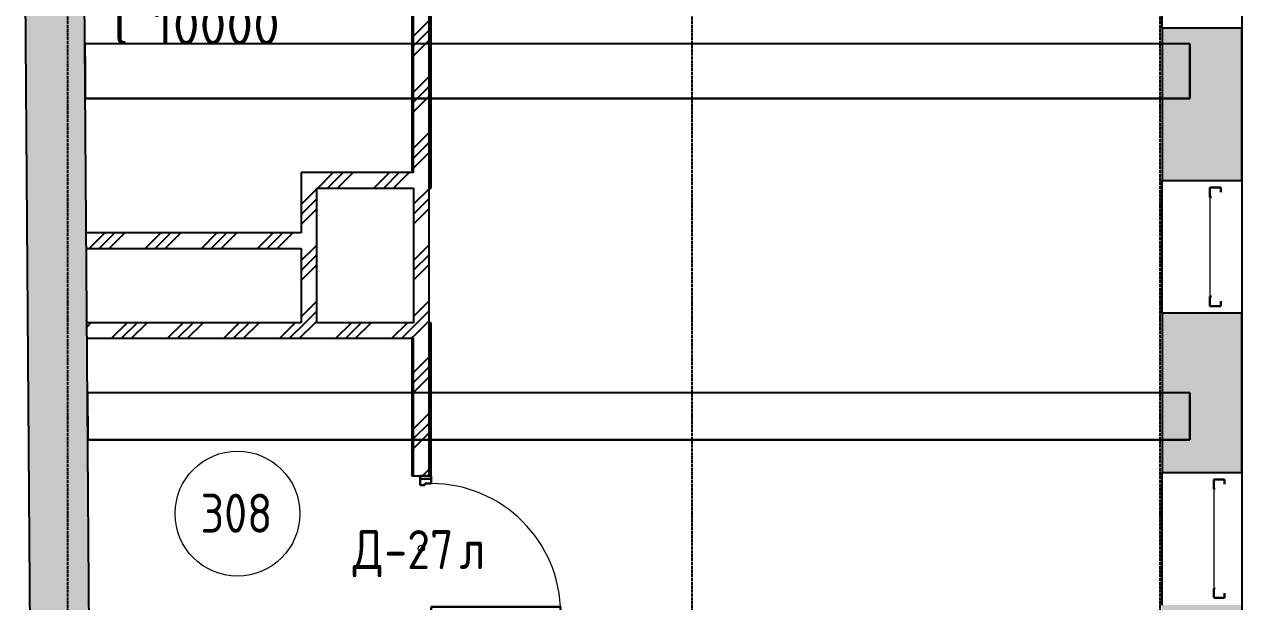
# Model space of a CAD drawing. Header units: millimetres. Extents: x -33838 to 476301, y -41806 to 120107.
# Drawn here: x 258108 to 265954, y 3142 to 6836 of the extents above; entities that cross this region are included whole.
import ezdxf
from ezdxf import colors
from ezdxf.entities.mleader import LeaderData, LeaderLine
from ezdxf.math import Vec2, Vec3

# ---------------------------------------------------------------- set-up
doc = ezdxf.new("R2010")
doc.units = ezdxf.units.MM
for name, pattern in [('ADSK_Линия сетки', [25, 20, -2.5, 0, -2.5]), ('ADSK_Сверху', [4.5, 3, -1.5]), ('ADSK_Снесено', [4.5, 3, -1.5])]:
    doc.linetypes.add(name, pattern=pattern)
for name, color, linetype, lineweight, true_color in [('_ Окна', 5, 'Continuous', 30, 0x0000ff), ('Стены внутренние', 5, 'Continuous', 18, 0x0000ff), ('Стены наружные', 1, 'ADSK_Снесено', 18, 0xff0000), ('Стены штриховка', 5, 'Continuous', 18, 0x0000ff)]:
    doc.layers.add(name, color=color, linetype=linetype, lineweight=lineweight, true_color=true_color)
for name, color, linetype, lineweight in [('Двери', 251, 'Continuous', 18), ('Каркас', 7, 'Continuous', 18), ('Марки дверей', 7, 'Continuous', 20), ('Марки помещений', 7, 'Continuous', 20), ('Окна', 251, 'Continuous', 18)]:
    doc.layers.add(name, color=color, linetype=linetype, lineweight=lineweight)
doc.styles.add('GOST Common_2', font='GOST Common_0.ttf', dxfattribs={"width": 0.9, "height": 250})
doc.styles.add('ISOCPEUR', font='isocpeur.ttf', dxfattribs={"height": 250})
pattern_1 = [(45, (215977.25, 150), (-179.6051, 179.6051), []), (45, (216040.75, 150), (0, 359.2102), []), (45, (215913.75, 150), (0, 359.2102), [])]

# ---------------------------------------------------------------- blocks, each defined once
blk = doc.blocks.new('Витраж-тент со смещением вовне - 60мм 30 сдвиг-1466964-03 План 3-го этажа')
at = {"layer": '_ Окна', "color": 161, "linetype": 'ADSK_Сверху', "true_color": 0xaaaaff}
for p, q in [((-379, 25), (-379, -45)), ((-379, 25), (-349, 25)), ((-379, -45), (-379, 25)), ((379, 25), (349, 25)), ((379, -45), (379, 25)), ((379, -45), (379, 25)), ((-319, -45), (-379, -45)), ((-319, -35), (-319, -45)), ((319, -35), (319, -45)), ((319, -45), (379, -45))]:
    blk.add_line(p, q, dxfattribs=at)
at = {"layer": 'Окна', "color": 161, "linetype": 'ADSK_Сверху', "true_color": 0xaaaaff}
blk.add_line((-319, -45), (319, -45), dxfattribs=at)
blk = doc.blocks.new('AC_Дверь_Однопольная - Д-27л 930х2200h-1983253-03 План 3-го этажа')
at = {"layer": 'Двери', "lineweight": 30}
for p, q in [((415, 892), (375, 892)), ((375, 892), (375, 62)), ((415, 62), (415, 892)), ((-445, 62), (-465, 62)), ((-465, 62), (-465, -8)), ((-415, 62), (-445, 62)), ((-445, 62), (-445, -8)), ((-445, -8), (-445, 62)), ((-415, 22), (-415, 62)), ((-405, 22), (-415, 22)), ((-405, -8), (-405, 22)), ((375, 62), (415, 62)), ((415, 22), (405, 22)), ((405, 22), (405, -8)), ((445, 62), (415, 62)), ((415, 62), (415, 22)), ((445, -8), (445, 62)), ((465, 62), (445, 62)), ((445, 62), (445, -8)), ((465, -8), (465, 62)), ((-465, -8), (-445, -8)), ((-445, -8), (-405, -8)), ((405, -8), (445, -8)), ((445, -8), (465, -8))]:
    blk.add_line(p, q, dxfattribs=at)
at = {"layer": 'Двери'}
blk.add_arc((415, 62), 830, 90, 180, dxfattribs=at)
blk = doc.blocks.new('ADSK_Марка_Помещение_ОдноЗначение - Номер-247393-03 План 3-го этажа')
at = {"layer": 'Марки помещений'}
blk.add_circle((0, 0), 4, dxfattribs=at)
blk = doc.blocks.new('ADSK_Марка_Дверь - Типоразмер_ADSK_Марка-58376-03 План 3-го этажа')
at = {"layer": 'Марки дверей', "lineweight": 9}
blk.add_circle((0, 0), 0.2, dxfattribs=at)

msp = doc.modelspace()

# ---------------------------------------------------------------- hatches: boundary and pattern name
at = {"layer": 'Стены внутренние', "lineweight": 25, "true_color": 0x636466}
h = msp.add_hatch(color=251, dxfattribs=at)
h.paths.add_polyline_path([(258344.73046, 2889.50427), (258524.186, 2889.50427), (258476.56978, 9286.60586), (258096.58031, 9283.77744), (258144.17547, 2889.50427), (258307.1428, 2889.50427)])
h.paths.add_polyline_path([(258110.91435, 7360.5389), (258110.90537, 7360.54065), (258202.53797, 7360.54055)])
h = msp.add_hatch(dxfattribs=at)
h.set_pattern_fill('FP_1', color=251, style=0, pattern_type=2)
h.set_pattern_definition(pattern_1)
h.paths.add_polyline_path([(260602.5993, 5788.84524), (260702.5993, 5788.84524), (260702.5993, 8988.91709), (260602.5993, 8988.91709), (260602.5993, 5839.63737)])
h = msp.add_hatch(dxfattribs=at)
h.set_pattern_fill('FP_1', color=251, style=0, pattern_type=2)
h.set_pattern_definition(pattern_1)
h.paths.add_polyline_path([(259982.5993, 5402.16371), (259982.5993, 5888.84524), (259882.5993, 5888.84524), (259882.5993, 5402.16371)])
h = msp.add_hatch(dxfattribs=at)
h.set_pattern_fill('FP_1', color=251, style=0, pattern_type=2)
h.set_pattern_definition(pattern_1)
h.paths.add_polyline_path([(260590.5993, 5788.84524), (260602.5993, 5788.84524), (260602.5993, 5888.84524), (259982.5993, 5888.84524), (259982.5993, 5788.84524), (260566.46294, 5788.84524)])
h = msp.add_hatch(dxfattribs=at)
h.set_pattern_fill('FP_1', color=251, style=0, pattern_type=2)
h.set_pattern_definition(pattern_1)
h.paths.add_polyline_path([(260602.5993, 4926.78828), (260702.5993, 4926.78828), (260702.5993, 5788.84524), (260602.5993, 5788.84524)])
h = msp.add_hatch(dxfattribs=at)
h.set_pattern_fill('FP_1', color=251, style=0, pattern_type=2)
h.set_pattern_definition(pattern_1)
h.paths.add_polyline_path([(258505.48326, 5402.16371), (259882.5993, 5402.16371), (259882.5993, 5502.16371), (258504.73892, 5502.16371)])
h = msp.add_hatch(dxfattribs=at)
h.set_pattern_fill('FP_1', color=251, style=0, pattern_type=2)
h.set_pattern_definition(pattern_1)
h.paths.add_polyline_path([(259982.5993, 4926.78828), (259982.5993, 5402.16371), (259882.5993, 5402.16371), (259882.5993, 4926.78828), (259953.14764, 4926.78828)])
h = msp.add_hatch(dxfattribs=at)
h.set_pattern_fill('FP_1', color=251, style=0, pattern_type=2)
h.set_pattern_definition(pattern_1)
h.paths.add_polyline_path([(260602.5993, 4826.78828), (260602.5993, 4926.78828), (258509.02167, 4926.78828), (258509.76601, 4826.78828), (260592.5993, 4826.78828)])
h = msp.add_hatch(dxfattribs=at)
h.set_pattern_fill('FP_1', color=251, style=0, pattern_type=2)
h.set_pattern_definition(pattern_1)
h.paths.add_polyline_path([(260602.5993, 2676.77432), (260702.5993, 2676.77432), (260702.5993, 3016.78828), (260602.5993, 3016.78828), (260602.5993, 2696.77432)])
h.paths.add_polyline_path([(260644.5993, 3946.78828), (260702.5993, 3946.78828), (260702.5993, 4926.78828), (260602.5993, 4926.78828), (260602.5993, 3946.78828)])
at = {"layer": 'Стены наружные', "linetype": 'Continuous', "lineweight": 25, "true_color": 0x636466}
h = msp.add_hatch(color=251, dxfattribs=at)
h.paths.add_polyline_path([(265692.42807, 300.23165), (265910.655, 300.23165), (265910.655, 1286.6675), (265400.655, 1286.6675), (265400.655, 300.23165), (265594.43313, 300.23165)])
h.paths.add_polyline_path([(265583.56265, 2136.6675), (265910.655, 2136.6675), (265910.655, 3118.67139), (265400.655, 3118.67139), (265400.655, 2136.6675)])
h.paths.add_polyline_path([(265910.655, 3968.67139), (265910.655, 4987.71626), (265400.655, 4987.71626), (265400.655, 3968.67139), (265594.43313, 3968.67139)])
h.paths.add_polyline_path([(265594.43313, 5837.71626), (265910.655, 5837.71626), (265910.655, 6813.28085), (265400.655, 6813.28085), (265400.655, 5837.71626), (265556.70248, 5837.71626)])
h.paths.add_polyline_path([(265910.655, 7663.28085), (265910.655, 9192.30207), (265400.655, 9192.30207), (265400.655, 7663.28085), (265624.07881, 7663.28085)])

# ---------------------------------------------------------------- linework, layer by layer
at = {"linetype": 'ADSK_Линия сетки', "lineweight": 25}
for p, q in [((262387.16465, -2825.79407), (262387.16465, 44684.78674)), ((265387.16465, -2825.79407), (265387.16465, 44684.78674)), ((258387.16465, -2825.79407), (258387.16465, 21818.8012))]:
    msp.add_line(p, q, dxfattribs=at)
at = {"color": 251, "lineweight": 25, "true_color": 0x636466}
msp.add_lwpolyline([(262010.4664, 21084.05859), (262010.4664, 43909.20652), (272009.87193, 43909.20652), (272191.20351, 8682.30207), (265910.655, 8682.30207), (265910.655, 300.23165), (258014.186, 300.23165), (258014.186, 2256.78828), (247213.22785, 2336.47811), (247313.64977, 2335.73719), (247313.64977, -2582.56685), (234949.89798, -2582.56685), (234949.89798, 2336.47811), (224250.2517, 2336.47811), (224250.2517, 422.0206), (216267.75299, 456.78828), (216267.75299, 8679.25245)], dxfattribs=at)
at = {"layer": 'Каркас', "color": 251, "linetype": 'ADSK_Сверху', "lineweight": 25, "true_color": 0x636466}
for p, q in [((258495.73613, 6711.66252), (258498.34132, 6361.66252)), ((265578.06174, 6711.66252), (258495.73613, 6711.66252)), ((258498.34132, 6361.66252), (258495.73613, 6711.66252)), ((265578.06174, 6711.66252), (258495.73613, 6711.66252)), ((265578.06174, 6361.66252), (265578.06174, 6711.66252)), ((265578.06174, 6711.66252), (265578.06174, 6361.66252)), ((258498.34132, 6361.66252), (265578.06174, 6361.66252)), ((265578.06174, 6361.66252), (258498.34132, 6361.66252)), ((258512.3712, 4476.78828), (258514.60422, 4176.78828)), ((265578.06174, 4476.78828), (258512.3712, 4476.78828)), ((258514.60422, 4176.78828), (258512.3712, 4476.78828)), ((265578.06174, 4476.78828), (258512.3712, 4476.78828)), ((265578.06174, 4176.78828), (265578.06174, 4476.78828)), ((265578.06174, 4476.78828), (265578.06174, 4176.78828)), ((258514.60422, 4176.78828), (265578.06174, 4176.78828)), ((265578.06174, 4176.78828), (258514.60422, 4176.78828))]:
    msp.add_line(p, q, dxfattribs=at)
at = {"layer": 'Стены внутренние', "color": 251, "lineweight": 25, "true_color": 0x636466}
for p, q in [((260714.5993, 5788.84524), (260714.5993, 9100.91709)), ((258524.186, 2889.50427), (258478.87492, 8976.91709)), ((260590.5993, 8976.91709), (260590.5993, 5888.84524)), ((258110.93169, 7355.71105), (258144.17547, 2889.50427)), ((260590.5993, 5888.84524), (259882.5993, 5888.84524)), ((259882.5993, 5888.84524), (259882.5993, 5502.16371)), ((259982.5993, 4926.78828), (259982.5993, 5788.84524)), ((259982.5993, 5788.84524), (260602.5993, 5788.84524)), ((260602.5993, 5788.84524), (260602.5993, 4926.78828)), ((260702.5993, 5788.84524), (260714.5993, 5788.84524)), ((260702.5993, 4926.78828), (260702.5993, 5788.84524)), ((259882.5993, 5502.16371), (258504.73892, 5502.16371)), ((258505.48326, 5402.16371), (259882.5993, 5402.16371)), ((259882.5993, 5402.16371), (259882.5993, 4926.78828)), ((259882.5993, 4926.78828), (258509.02167, 4926.78828)), ((260602.5993, 4926.78828), (259982.5993, 4926.78828)), ((260714.5993, 4926.78828), (260702.5993, 4926.78828)), ((260714.5993, 3946.78828), (260714.5993, 4926.78828)), ((258509.76601, 4826.78828), (260590.5993, 4826.78828)), ((260590.5993, 4826.78828), (260590.5993, 3946.78828)), ((260590.5993, 3946.78828), (260644.5993, 3946.78828))]:
    msp.add_line(p, q, dxfattribs=at)
at = {"layer": 'Стены наружные', "color": 251, "linetype": 'Continuous', "lineweight": 25, "true_color": 0x636466}
for p, q in [((265400.655, 6813.28085), (265400.655, 7663.28085)), ((265910.655, 7663.28085), (265910.655, 6813.28085)), ((265910.655, 6813.28085), (265400.655, 6813.28085)), ((265400.655, 6813.28085), (265400.655, 5837.71626)), ((265910.655, 5837.71626), (265910.655, 6813.28085)), ((265400.655, 5837.71626), (265910.655, 5837.71626)), ((265400.655, 4987.71626), (265400.655, 5837.71626)), ((265910.655, 5837.71626), (265910.655, 4987.71626)), ((265910.655, 4987.71626), (265400.655, 4987.71626)), ((265400.655, 4987.71626), (265400.655, 3968.67139)), ((265910.655, 3968.67139), (265910.655, 4987.71626)), ((265400.655, 3968.67139), (265910.655, 3968.67139)), ((265400.655, 3118.67139), (265400.655, 3968.67139)), ((265910.655, 3968.67139), (265910.655, 3118.67139))]:
    msp.add_line(p, q, dxfattribs=at)
at = {"layer": 'Стены штриховка', "color": 251, "lineweight": 25, "true_color": 0x636466}
for p, q in [((260702.5993, 5788.84524), (260702.5993, 9088.91709)), ((260712.5993, 5788.84524), (260712.5993, 9100.91709)), ((260592.5993, 5888.84524), (260592.5993, 8978.91709)), ((260602.5993, 5888.84524), (260602.5993, 8988.91709)), ((260602.5993, 5888.84524), (260590.5993, 5888.84524)), ((260702.5993, 3946.78828), (260702.5993, 4926.78828)), ((260712.5993, 3946.78828), (260712.5993, 4926.78828)), ((260590.5993, 4826.78828), (260602.5993, 4826.78828)), ((260592.5993, 3946.78828), (260592.5993, 4826.78828)), ((260602.5993, 3946.78828), (260602.5993, 4826.78828))]:
    msp.add_line(p, q, dxfattribs=at)

# ---------------------------------------------------------------- block references
at = {"layer": '_ Окна', "color": 251, "linetype": 'ADSK_Сверху', "lineweight": 25, "true_color": 0x636466, "rotation": 270.0000000000003}
for p in [(265751.05323, 5412.71626), (265775.92451, 3543.67139)]:
    msp.add_blockref('Витраж-тент со смещением вовне - 60мм 30 сдвиг-1466964-03 План 3-го этажа', p, dxfattribs=at)
at = {"layer": 'Двери', "color": 251, "lineweight": 25, "true_color": 0x636466, "rotation": 269.9999999999999}
msp.add_blockref('AC_Дверь_Однопольная - Д-27л 930х2200h-1983253-03 План 3-го этажа', (260652.5993, 3481.78828), dxfattribs=at)
at = {"layer": 'Марки дверей', "color": 251, "lineweight": 25, "true_color": 0x636466, "xscale": 99.99999999999993, "yscale": 99.99999999999993, "zscale": 99.99999999999993}
msp.add_blockref('ADSK_Марка_Дверь - Типоразмер_ADSK_Марка-58376-03 План 3-го этажа', (260652.5993, 3481.78828), dxfattribs=at)
at = {"layer": 'Марки помещений', "color": 251, "lineweight": 25, "true_color": 0x636466, "xscale": 99.99999999999993, "yscale": 99.99999999999993, "zscale": 99.99999999999993}
msp.add_blockref('ADSK_Марка_Помещение_ОдноЗначение - Номер-247393-03 План 3-го этажа', (259473.67866, 3704.29705), dxfattribs=at)

# ---------------------------------------------------------------- texts
at = {"layer": 'Марки дверей', "color": 251, "lineweight": 25, "true_color": 0x636466, "char_height": 250, "attachment_point": 1, "style": 'GOST Common_2'}
for s, insert, width in [('\\fGOST Common|b0|i0|c204|p34|;\\W.9;Д', (260212.77002, 3598.80138), 245.316375), ('-27', (260415.17627, 3598.80138), 584.4301875), ('\\fGOST Common|b0|i0|c204|p34|;\\W.9;л', (260897.3794, 3598.80138), 194.8100625)]:
    msp.add_mtext(s, dxfattribs=dict(at, insert=insert, width=width))
at = {"layer": 'Марки помещений', "color": 251, "lineweight": 25, "true_color": 0x636466, "insert": (259237.42141, 3832.02212), "char_height": 250, "width": 584.4301875, "attachment_point": 1, "style": 'GOST Common_2'}
msp.add_mtext('308', dxfattribs=at)

# ---------------------------------------------------------------- leaders
at = {"ltscale": 10}
ml = msp.add_multileader_mtext('Standard', dxfattribs=at)
ml.set_content('РРК-1D-60 900х400\\Pl 10000', color=256, style='ISOCPEUR')
ml.set_leader_properties()
ml.build(insert=Vec2(0, 0))
ml.multileader.update_dxf_attribs({"text_left_attachment_type": 6, "text_right_attachment_type": 6, "dogleg_length": 0.36, "arrow_head_size": 0.18})
ctx = ml.context
ctx.base_point, ctx.char_height, ctx.arrow_head_size, ctx.landing_gap_size, ctx.plane_origin = Vec3(261540.75179, 7472.55592), 250, 0.18, 0.09, Vec3(264727.93124, 8192.46355)
ctx.left_attachment, ctx.right_attachment = 6, 6
notes = []
notes.append((ctx, [(1, (1, 1, 0), (261540.39179, 7472.55592), (1, 0), 0.36, [(0, [(260716.5993, 8192.46355)], 0, [])])]))
ctx.mtext.insert, ctx.mtext.flow_direction = Vec3(261540.84179, 7772.55592), 5
ml = msp.add_multileader_mtext('Standard', dxfattribs=at)
ml.set_content('ДУ4.2\\P400х900\\Pl 10000', color=256, style='ISOCPEUR')
ml.set_leader_properties()
ml.build(insert=Vec2(0, 0))
ml.multileader.update_dxf_attribs({"text_left_attachment_type": 6, "text_right_attachment_type": 6, "dogleg_length": 0.36, "arrow_head_size": 0.18})
ctx = ml.context
ctx.base_point, ctx.char_height, ctx.arrow_head_size, ctx.landing_gap_size, ctx.plane_origin = Vec3(258544.98048, 7490.58314), 250, 0.18, 0.09, Vec3(259912.10974, 7851.21709)
ctx.left_attachment, ctx.right_attachment, ctx.text_align_type = 6, 6, 2
notes.append((ctx, [(0, (1, 1, 0), (259717.90684, 7490.58314), (-1, 0), 0.36, [(0, [(260192.5993, 7937.38233)], 0, [])])]))
ctx.mtext.insert, ctx.mtext.alignment, ctx.mtext.flow_direction = Vec3(259745.07048, 7790.58314), 3, 5
for ctx, leaders in notes:
    for number, flags, end, landing, length, lines in leaders:
        leader = LeaderData()
        leader.index, (leader.has_last_leader_line, leader.has_dogleg_vector, leader.attachment_direction) = number, flags
        leader.last_leader_point, leader.dogleg_vector, leader.dogleg_length = Vec3(end), Vec3(landing), length
        for number, points, colour, breaks in lines:
            line = LeaderLine()
            line.index, line.vertices, line.color, line.breaks = number, Vec3.list(points), colors.encode_raw_color(colour), breaks
            leader.lines.append(line)
        ctx.leaders.append(leader)

doc.saveas('drawing.dxf')
